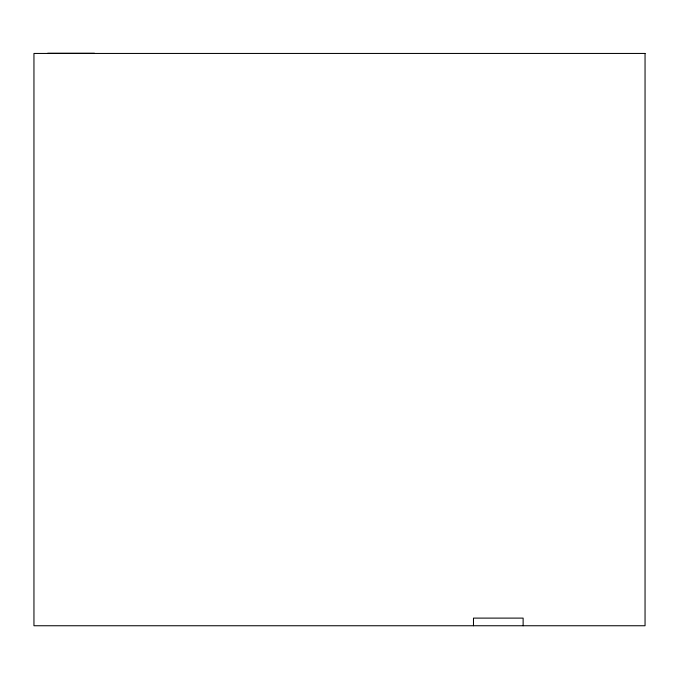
<?xml version="1.0" encoding="UTF-8"?>
<svg xmlns="http://www.w3.org/2000/svg" width="679" height="679" viewBox="0 0 679 679"><rect width="100%" height="100%" fill="white"/><g stroke="black" fill="none" stroke-linecap="round" stroke-linejoin="round"><path stroke-width="1.02" d="M47.691 53.251L94.466 53.251M523.127 625.749L523.127 618.111L473.484 618.111L473.484 625.749M645.05 53.446L33.95 53.446L33.95 625.749L645.05 625.749L645.05 53.446"/></g></svg>
